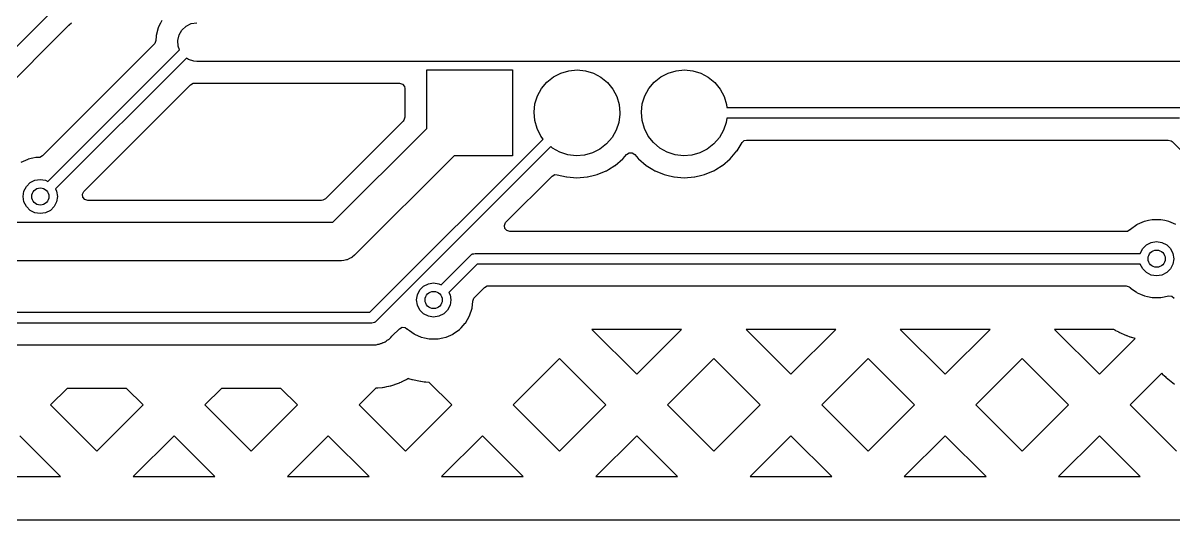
# Model space of a CAD drawing. Extents: x 124.5 to 210, y -114.5 to -26.5.
# Drawn here: x 146.6 to 173.4, y -114.49 to -102.91 of the extents above; entities that cross this region are included whole.
import ezdxf

# ---------------------------------------------------------------- set-up
doc = ezdxf.new("R2010")
doc.units = 0
doc.layers.add('BLACK', color=7, linetype='CONTINUOUS')

msp = doc.modelspace()

# ---------------------------------------------------------------- linework, layer by layer
at = {"layer": 'BLACK', "linetype": 'CONTINUOUS'}
for p, q in [((147.318, -102.588), (145.45, -104.456)), ((147.673, -102.952), (147.729, -102.9)), ((149.798, -102.911), (149.747, -103.014)), ((149.83, -102.845), (149.798, -102.911)), ((150.397, -102.978), (150.518, -102.92)), ((150.518, -102.92), (150.65, -102.9)), ((145.995, -104.63), (147.667, -102.959)), ((147.667, -102.959), (147.669, -102.956)), ((147.669, -102.956), (147.673, -102.952)), ((149.7, -103.196), (149.698, -103.203)), ((149.698, -103.203), (149.698, -103.209)), ((149.745, -103.02), (149.7, -103.196)), ((149.7, -103.196), (149.7, -103.196)), ((149.747, -103.014), (149.745, -103.02)), ((149.745, -103.02), (149.745, -103.02)), ((150.201, -103.315), (150.232, -103.184)), ((150.232, -103.184), (150.299, -103.069)), ((150.299, -103.069), (150.397, -102.978)), ((149.655, -103.399), (147.049, -106.005)), ((149.668, -103.383), (149.655, -103.399)), ((149.692, -103.316), (149.668, -103.383)), ((149.698, -103.209), (149.692, -103.316)), ((150.211, -103.448), (150.201, -103.315)), ((150.243, -103.531), (150.211, -103.448)), ((147.177, -106.597), (150.243, -103.531)), ((150.405, -103.722), (147.353, -106.773)), ((150.452, -103.754), (150.405, -103.722)), ((150.58, -103.794), (150.452, -103.754)), ((150.65, -103.8), (150.58, -103.794)), ((195.563, -103.8), (150.65, -103.8)), ((156, -105.364), (156, -104)), ((156, -104), (158, -104)), ((158, -104), (158, -106)), ((159.313, -104.018), (159.507, -104)), ((159.507, -104), (159.701, -104.02)), ((161.813, -104.018), (162.007, -104)), ((162.007, -104), (162.201, -104.02)), ((158.8, -104.286), (158.952, -104.163)), ((158.952, -104.163), (159.125, -104.073)), ((159.125, -104.073), (159.313, -104.018)), ((159.701, -104.02), (159.888, -104.078)), ((159.888, -104.078), (160.059, -104.171)), ((160.059, -104.171), (160.21, -104.295)), ((161.3, -104.286), (161.452, -104.163)), ((161.452, -104.163), (161.625, -104.073)), ((161.625, -104.073), (161.813, -104.018)), ((162.201, -104.02), (162.388, -104.078)), ((162.388, -104.078), (162.559, -104.171)), ((162.559, -104.171), (162.71, -104.295)), ((148.019, -106.826), (150.501, -104.345)), ((150.501, -104.345), (150.563, -104.311)), ((150.563, -104.311), (150.59, -104.308)), ((150.59, -104.308), (155.365, -104.308)), ((155.365, -104.308), (155.434, -104.329)), ((155.434, -104.329), (155.48, -104.382)), ((155.48, -104.382), (155.492, -104.434)), ((155.492, -104.434), (155.492, -105.101)), ((158.581, -104.606), (158.675, -104.435)), ((158.675, -104.435), (158.8, -104.286)), ((160.21, -104.295), (160.333, -104.447)), ((160.333, -104.447), (160.425, -104.619)), ((161.081, -104.606), (161.175, -104.435)), ((161.175, -104.435), (161.3, -104.286)), ((162.71, -104.295), (162.833, -104.447)), ((162.833, -104.447), (162.925, -104.619)), ((158.5, -104.986), (158.522, -104.792)), ((158.522, -104.792), (158.581, -104.606)), ((160.425, -104.619), (160.481, -104.806)), ((160.481, -104.806), (160.5, -105)), ((161, -104.986), (161.022, -104.792)), ((161.022, -104.792), (161.081, -104.606)), ((162.925, -104.619), (162.981, -104.806)), ((162.981, -104.806), (162.988, -104.875)), ((158.516, -105.181), (158.5, -104.986)), ((160.5, -105.028), (160.475, -105.222)), ((160.5, -105), (160.5, -105.028)), ((161.016, -105.181), (161, -104.986)), ((162.988, -104.875), (173.586, -104.875)), ((155.455, -105.19), (153.64, -107.005)), ((155.471, -105.169), (155.455, -105.19)), ((155.492, -105.101), (155.471, -105.169)), ((158.57, -105.368), (158.516, -105.181)), ((160.475, -105.222), (160.414, -105.407)), ((161.07, -105.368), (161.016, -105.181)), ((162.975, -105.222), (162.914, -105.407)), ((162.987, -105.125), (162.975, -105.222)), ((173.534, -105.125), (162.987, -105.125)), ((153.814, -107.55), (156, -105.364)), ((154.673, -109.65), (158.713, -105.61)), ((158.659, -105.542), (158.57, -105.368)), ((158.713, -105.61), (158.659, -105.542)), ((160.317, -105.576), (160.19, -105.724)), ((160.414, -105.407), (160.317, -105.576)), ((161.159, -105.542), (161.07, -105.368)), ((161.281, -105.695), (161.159, -105.542)), ((162.817, -105.576), (162.69, -105.724)), ((162.914, -105.407), (162.817, -105.576)), ((158.889, -105.787), (154.813, -109.863)), ((158.929, -105.821), (158.889, -105.787)), ((159.1, -105.916), (158.929, -105.821)), ((160.036, -105.844), (159.862, -105.932)), ((160.19, -105.724), (160.036, -105.844)), ((161.429, -105.821), (161.281, -105.695)), ((161.6, -105.916), (161.429, -105.821)), ((162.536, -105.844), (162.362, -105.932)), ((162.69, -105.724), (162.536, -105.844)), ((163.224, -105.889), (163.227, -105.885)), ((163.227, -105.885), (163.344, -105.694)), ((163.227, -105.885), (163.227, -105.885)), ((163.344, -105.694), (163.397, -105.646)), ((163.397, -105.646), (163.452, -105.633)), ((163.452, -105.633), (173.271, -105.633)), ((173.271, -105.633), (173.34, -105.654)), ((173.34, -105.654), (173.361, -105.67)), ((173.361, -105.67), (175.223, -107.532)), ((146.712, -106.084), (146.549, -106.156)), ((146.718, -106.081), (146.712, -106.084)), ((146.712, -106.084), (146.712, -106.084)), ((146.828, -106.058), (146.718, -106.081)), ((146.898, -106.043), (146.828, -106.058)), ((146.905, -106.042), (146.898, -106.043)), ((146.898, -106.043), (146.898, -106.043)), ((146.96, -106.042), (146.905, -106.042)), ((146.987, -106.039), (146.96, -106.042)), ((147.049, -106.005), (146.987, -106.039)), ((156.636, -106), (154.318, -108.318)), ((158, -106), (156.636, -106)), ((159.285, -105.977), (159.1, -105.916)), ((159.479, -106), (159.285, -105.977)), ((159.674, -105.985), (159.479, -106)), ((159.862, -105.932), (159.674, -105.985)), ((160.389, -106.224), (160.57, -106.07)), ((160.57, -106.07), (160.573, -106.066)), ((160.573, -106.066), (160.654, -105.971)), ((160.573, -106.066), (160.573, -106.066)), ((160.654, -105.971), (160.714, -105.933)), ((160.714, -105.933), (160.785, -105.932)), ((160.785, -105.932), (160.846, -105.971)), ((160.846, -105.971), (160.927, -106.066)), ((160.927, -106.066), (160.927, -106.066)), ((160.927, -106.066), (160.93, -106.07)), ((160.93, -106.07), (161.111, -106.224)), ((161.785, -105.977), (161.6, -105.916)), ((161.979, -106), (161.785, -105.977)), ((162.174, -105.985), (161.979, -106)), ((162.362, -105.932), (162.174, -105.985)), ((162.889, -106.224), (163.07, -106.07)), ((163.07, -106.07), (163.224, -105.889)), ((159.972, -106.437), (160.182, -106.35)), ((160.182, -106.35), (160.187, -106.348)), ((160.182, -106.35), (160.182, -106.35)), ((160.187, -106.348), (160.231, -106.321)), ((160.231, -106.321), (160.385, -106.227)), ((160.385, -106.227), (160.389, -106.224)), ((160.385, -106.227), (160.385, -106.227)), ((161.111, -106.224), (161.115, -106.227)), ((161.115, -106.227), (161.115, -106.227)), ((161.115, -106.227), (161.269, -106.321)), ((161.269, -106.321), (161.313, -106.348)), ((161.313, -106.348), (161.318, -106.35)), ((161.318, -106.35), (161.318, -106.35)), ((161.318, -106.35), (161.528, -106.437)), ((162.472, -106.437), (162.682, -106.35)), ((162.682, -106.35), (162.687, -106.348)), ((162.682, -106.35), (162.682, -106.35)), ((162.687, -106.348), (162.731, -106.321)), ((162.731, -106.321), (162.885, -106.227)), ((162.885, -106.227), (162.889, -106.224)), ((162.885, -106.227), (162.885, -106.227)), ((146.676, -106.715), (146.765, -106.626)), ((146.765, -106.626), (146.876, -106.57)), ((146.876, -106.57), (147, -106.55)), ((147, -106.55), (147.124, -106.57)), ((147.124, -106.57), (147.177, -106.597)), ((157.844, -107.551), (158.922, -106.474)), ((158.922, -106.474), (158.984, -106.44)), ((158.984, -106.44), (159.04, -106.441)), ((159.04, -106.441), (159.258, -106.493)), ((159.258, -106.493), (159.258, -106.493)), ((159.258, -106.493), (159.263, -106.495)), ((159.263, -106.495), (159.5, -106.513)), ((159.5, -106.513), (159.737, -106.495)), ((159.737, -106.495), (159.742, -106.493)), ((159.742, -106.493), (159.908, -106.453)), ((159.742, -106.493), (159.742, -106.493)), ((159.908, -106.453), (159.968, -106.439)), ((159.968, -106.439), (159.972, -106.437)), ((161.528, -106.437), (161.532, -106.439)), ((161.532, -106.439), (161.592, -106.453)), ((161.592, -106.453), (161.758, -106.493)), ((161.758, -106.493), (161.758, -106.493)), ((161.758, -106.493), (161.763, -106.495)), ((161.763, -106.495), (162, -106.513)), ((162, -106.513), (162.237, -106.495)), ((162.237, -106.495), (162.242, -106.493)), ((162.242, -106.493), (162.408, -106.453)), ((162.242, -106.493), (162.242, -106.493)), ((162.408, -106.453), (162.468, -106.439)), ((162.468, -106.439), (162.472, -106.437)), ((146.6, -106.95), (146.62, -106.826)), ((146.62, -107.074), (146.6, -106.95)), ((146.62, -106.826), (146.676, -106.715)), ((147.353, -106.773), (147.38, -106.826)), ((147.38, -106.826), (147.4, -106.95)), ((147.4, -106.95), (147.38, -107.074)), ((147.984, -106.898), (148.013, -106.833)), ((147.994, -106.968), (147.984, -106.898)), ((148.013, -106.833), (148.019, -106.826)), ((146.676, -107.185), (146.62, -107.074)), ((146.765, -107.274), (146.676, -107.185)), ((147.324, -107.185), (147.235, -107.274)), ((147.38, -107.074), (147.324, -107.185)), ((148.04, -107.021), (147.994, -106.968)), ((148.109, -107.042), (148.04, -107.021)), ((153.551, -107.042), (148.109, -107.042)), ((153.578, -107.039), (153.551, -107.042)), ((153.64, -107.005), (153.578, -107.039)), ((146.876, -107.33), (146.765, -107.274)), ((147, -107.35), (146.876, -107.33)), ((147.124, -107.33), (147, -107.35)), ((147.235, -107.274), (147.124, -107.33)), ((172.898, -107.493), (172.811, -107.511)), ((172.905, -107.492), (172.898, -107.493)), ((172.898, -107.493), (172.898, -107.493)), ((173.095, -107.492), (172.905, -107.492)), ((173.102, -107.493), (173.095, -107.492)), ((173.189, -107.511), (173.102, -107.493)), ((173.102, -107.493), (173.102, -107.493)), ((136.556, -107.55), (153.814, -107.55)), ((157.809, -107.623), (157.838, -107.558)), ((157.819, -107.693), (157.809, -107.623)), ((157.865, -107.746), (157.819, -107.693)), ((157.838, -107.558), (157.844, -107.551)), ((157.934, -107.766), (157.865, -107.746)), ((172.325, -107.762), (172.292, -107.766)), ((172.378, -107.729), (172.325, -107.762)), ((172.379, -107.73), (172.378, -107.729)), ((172.384, -107.726), (172.379, -107.73)), ((172.389, -107.721), (172.384, -107.726)), ((172.543, -107.609), (172.389, -107.721)), ((172.549, -107.606), (172.543, -107.609)), ((172.712, -107.534), (172.549, -107.606)), ((172.549, -107.606), (172.549, -107.606)), ((172.718, -107.531), (172.712, -107.534)), ((172.712, -107.534), (172.712, -107.534)), ((172.811, -107.511), (172.718, -107.531)), ((173.282, -107.531), (173.189, -107.511)), ((173.288, -107.534), (173.282, -107.531)), ((173.451, -107.606), (173.288, -107.534)), ((173.288, -107.534), (173.288, -107.534)), ((172.292, -107.766), (157.934, -107.766)), ((172.765, -108.076), (172.876, -108.02)), ((172.876, -108.02), (173, -108)), ((173, -108), (173.124, -108.02)), ((173.124, -108.02), (173.235, -108.076)), ((157.036, -108.312), (157.054, -108.298)), ((157.054, -108.298), (157.057, -108.295)), ((157.057, -108.295), (157.06, -108.294)), ((157.06, -108.294), (157.065, -108.29)), ((157.065, -108.29), (157.095, -108.284)), ((157.095, -108.284), (157.125, -108.275)), ((157.125, -108.275), (172.62, -108.275)), ((172.62, -108.275), (172.676, -108.165)), ((172.676, -108.165), (172.765, -108.076)), ((173.235, -108.076), (173.324, -108.165)), ((173.324, -108.165), (173.38, -108.276)), ((173.38, -108.276), (173.4, -108.4)), ((154, -108.45), (136.37, -108.45)), ((154.007, -108.449), (154, -108.45)), ((154.014, -108.45), (154.007, -108.449)), ((154.073, -108.439), (154.014, -108.45)), ((154.132, -108.43), (154.073, -108.439)), ((154.139, -108.427), (154.132, -108.43)), ((154.146, -108.426), (154.139, -108.427)), ((154.199, -108.398), (154.146, -108.426)), ((154.253, -108.372), (154.199, -108.398)), ((154.258, -108.367), (154.253, -108.372)), ((154.265, -108.364), (154.258, -108.367)), ((154.318, -108.318), (154.265, -108.364)), ((156.339, -109.009), (157.036, -108.312)), ((157.176, -108.525), (156.516, -109.186)), ((172.62, -108.525), (157.176, -108.525)), ((172.676, -108.635), (172.62, -108.525)), ((173.38, -108.524), (173.324, -108.635)), ((173.4, -108.4), (173.38, -108.524)), ((172.765, -108.724), (172.676, -108.635)), ((172.876, -108.78), (172.765, -108.724)), ((173, -108.8), (172.876, -108.78)), ((173.124, -108.78), (173, -108.8)), ((173.235, -108.724), (173.124, -108.78)), ((173.324, -108.635), (173.235, -108.724)), ((155.839, -109.127), (155.927, -109.039)), ((155.927, -109.039), (156.039, -108.982)), ((156.039, -108.982), (156.162, -108.962)), ((156.162, -108.962), (156.286, -108.982)), ((156.286, -108.982), (156.339, -109.009)), ((157.109, -109.311), (157.35, -109.07)), ((157.35, -109.07), (157.412, -109.036)), ((157.412, -109.036), (157.439, -109.033)), ((157.439, -109.033), (172.292, -109.033)), ((172.292, -109.033), (172.36, -109.054)), ((172.36, -109.054), (172.379, -109.07)), ((172.379, -109.07), (172.379, -109.07)), ((172.379, -109.07), (172.384, -109.074)), ((172.384, -109.074), (172.389, -109.079)), ((172.389, -109.079), (172.394, -109.083)), ((172.394, -109.083), (172.521, -109.175)), ((155.762, -109.362), (155.782, -109.239)), ((155.782, -109.486), (155.762, -109.362)), ((155.782, -109.239), (155.839, -109.127)), ((156.516, -109.186), (156.543, -109.239)), ((156.543, -109.239), (156.562, -109.362)), ((156.562, -109.362), (156.543, -109.486)), ((157.073, -109.387), (157.1, -109.321)), ((157.1, -109.321), (157.109, -109.311)), ((172.521, -109.175), (172.543, -109.191)), ((172.543, -109.191), (172.549, -109.194)), ((172.549, -109.194), (172.549, -109.194)), ((172.549, -109.194), (172.622, -109.226)), ((172.622, -109.226), (172.718, -109.269)), ((172.718, -109.269), (172.787, -109.284)), ((172.787, -109.284), (172.898, -109.307)), ((172.898, -109.307), (172.898, -109.307)), ((172.898, -109.307), (172.905, -109.308)), ((172.905, -109.308), (173.095, -109.308)), ((173.095, -109.308), (173.102, -109.307)), ((173.102, -109.307), (173.281, -109.269)), ((173.102, -109.307), (173.102, -109.307)), ((173.281, -109.269), (173.352, -109.274)), ((173.352, -109.274), (173.409, -109.317)), ((155.839, -109.597), (155.782, -109.486)), ((155.927, -109.686), (155.839, -109.597)), ((156.486, -109.597), (156.397, -109.686)), ((156.543, -109.486), (156.486, -109.597)), ((156.997, -109.734), (157.056, -109.552)), ((157.056, -109.552), (157.073, -109.387)), ((154.725, -109.9), (130.99, -109.9)), ((131.042, -109.65), (154.673, -109.65)), ((154.755, -109.891), (154.725, -109.9)), ((154.785, -109.885), (154.755, -109.891)), ((154.79, -109.881), (154.785, -109.885)), ((154.793, -109.88), (154.79, -109.881)), ((154.796, -109.877), (154.793, -109.88)), ((154.813, -109.863), (154.796, -109.877)), ((156.039, -109.743), (155.927, -109.686)), ((156.162, -109.762), (156.039, -109.743)), ((156.286, -109.743), (156.162, -109.762)), ((156.397, -109.686), (156.286, -109.743)), ((156.799, -110.013), (156.897, -109.904)), ((156.897, -109.904), (156.901, -109.899)), ((156.897, -109.904), (156.897, -109.904)), ((156.901, -109.899), (156.997, -109.734)), ((155.198, -110.198), (155.364, -110.032)), ((155.364, -110.032), (155.426, -109.998)), ((155.426, -109.998), (155.497, -110.003)), ((155.497, -110.003), (155.541, -110.033)), ((155.541, -110.033), (155.542, -110.032)), ((155.542, -110.032), (155.547, -110.036)), ((155.547, -110.036), (155.551, -110.041)), ((155.551, -110.041), (155.556, -110.045)), ((155.556, -110.045), (155.556, -110.045)), ((155.556, -110.045), (155.598, -110.075)), ((155.598, -110.075), (155.706, -110.153)), ((155.706, -110.153), (155.712, -110.156)), ((155.712, -110.156), (155.712, -110.156)), ((155.712, -110.156), (155.869, -110.226)), ((156.455, -110.226), (156.613, -110.156)), ((156.613, -110.156), (156.619, -110.153)), ((156.613, -110.156), (156.613, -110.156)), ((156.619, -110.153), (156.765, -110.047)), ((156.765, -110.047), (156.774, -110.041)), ((156.774, -110.041), (156.799, -110.013)), ((161.936, -110.047), (159.846, -110.047)), ((159.846, -110.047), (160.891, -111.092)), ((160.891, -111.092), (161.936, -110.047)), ((165.528, -110.047), (163.438, -110.047)), ((163.438, -110.047), (164.483, -111.092)), ((164.483, -111.092), (165.528, -110.047)), ((169.12, -110.047), (167.031, -110.047)), ((167.031, -110.047), (168.075, -111.092)), ((168.075, -111.092), (169.12, -110.047)), ((172.002, -110.047), (170.623, -110.047)), ((170.623, -110.047), (171.667, -111.092)), ((172.02, -110.059), (172.002, -110.047)), ((172.025, -110.062), (172.02, -110.059)), ((172.048, -110.075), (172.025, -110.062)), ((172.054, -110.078), (172.048, -110.075)), ((172.125, -110.115), (172.054, -110.078)), ((172.131, -110.117), (172.125, -110.115)), ((172.305, -110.195), (172.131, -110.117)), ((143.547, -110.409), (154.646, -110.409)), ((154.646, -110.409), (154.657, -110.409)), ((154.657, -110.409), (154.665, -110.411)), ((154.665, -110.411), (154.673, -110.41)), ((154.673, -110.41), (154.733, -110.409)), ((154.673, -110.41), (154.673, -110.41)), ((154.733, -110.409), (154.737, -110.409)), ((154.737, -110.409), (154.765, -110.409)), ((154.765, -110.409), (154.769, -110.408)), ((154.769, -110.408), (154.781, -110.407)), ((154.769, -110.408), (154.769, -110.408)), ((154.781, -110.407), (154.813, -110.406)), ((154.813, -110.406), (154.817, -110.406)), ((154.817, -110.406), (154.825, -110.406)), ((154.825, -110.406), (154.844, -110.4)), ((154.844, -110.4), (154.864, -110.396)), ((154.864, -110.396), (154.876, -110.394)), ((154.876, -110.394), (154.884, -110.393)), ((154.876, -110.394), (154.876, -110.394)), ((154.884, -110.393), (154.891, -110.391)), ((154.891, -110.391), (154.925, -110.377)), ((154.891, -110.391), (154.891, -110.391)), ((154.925, -110.377), (154.936, -110.373)), ((154.936, -110.373), (154.971, -110.363)), ((154.971, -110.363), (154.979, -110.361)), ((154.971, -110.363), (154.971, -110.363)), ((154.979, -110.361), (154.985, -110.357)), ((154.985, -110.357), (154.996, -110.351)), ((154.985, -110.357), (154.985, -110.357)), ((154.996, -110.351), (155.014, -110.342)), ((155.014, -110.342), (155.033, -110.335)), ((155.033, -110.335), (155.053, -110.32)), ((155.053, -110.32), (155.068, -110.309)), ((155.068, -110.309), (155.078, -110.302)), ((155.078, -110.302), (155.11, -110.284)), ((155.11, -110.284), (155.116, -110.28)), ((155.11, -110.284), (155.11, -110.284)), ((155.116, -110.28), (155.131, -110.265)), ((155.131, -110.265), (155.146, -110.252)), ((155.146, -110.252), (155.147, -110.251)), ((155.147, -110.251), (155.162, -110.24)), ((155.162, -110.24), (155.19, -110.206)), ((155.19, -110.206), (155.198, -110.198)), ((155.869, -110.226), (155.88, -110.231)), ((155.88, -110.231), (155.946, -110.245)), ((155.946, -110.245), (156.06, -110.269)), ((156.06, -110.269), (156.06, -110.269)), ((156.06, -110.269), (156.067, -110.271)), ((156.067, -110.271), (156.258, -110.271)), ((156.258, -110.271), (156.264, -110.269)), ((156.264, -110.269), (156.379, -110.245)), ((156.264, -110.269), (156.264, -110.269)), ((156.379, -110.245), (156.445, -110.231)), ((156.445, -110.231), (156.455, -110.226)), ((171.667, -111.092), (172.5, -110.259)), ((172.311, -110.198), (172.305, -110.195)), ((172.386, -110.226), (172.311, -110.198)), ((172.392, -110.228), (172.386, -110.226)), ((172.417, -110.237), (172.392, -110.228)), ((172.423, -110.238), (172.417, -110.237)), ((172.5, -110.259), (172.423, -110.238)), ((159.095, -110.73), (158.016, -111.809)), ((160.174, -111.809), (159.095, -110.73)), ((162.687, -110.73), (161.608, -111.809)), ((163.766, -111.809), (162.687, -110.73)), ((166.279, -110.73), (165.2, -111.809)), ((167.358, -111.809), (166.279, -110.73)), ((169.871, -110.73), (168.792, -111.809)), ((170.95, -111.809), (169.871, -110.73)), ((155.5, -111.233), (155.451, -111.257)), ((155.507, -111.23), (155.5, -111.233)), ((155.534, -111.215), (155.507, -111.23)), ((155.541, -111.211), (155.534, -111.215)), ((155.566, -111.195), (155.541, -111.211)), ((155.579, -111.199), (155.566, -111.195)), ((155.586, -111.201), (155.579, -111.199)), ((155.663, -111.221), (155.586, -111.201)), ((155.669, -111.223), (155.663, -111.221)), ((155.856, -111.263), (155.669, -111.223)), ((173.121, -111.072), (172.384, -111.809)), ((173.157, -111.112), (173.121, -111.072)), ((173.161, -111.115), (173.157, -111.112)), ((173.175, -111.129), (173.161, -111.115)), ((173.178, -111.133), (173.175, -111.129)), ((173.222, -111.173), (173.178, -111.133)), ((173.226, -111.176), (173.222, -111.173)), ((173.413, -111.336), (173.226, -111.176)), ((147.626, -111.423), (147.24, -111.809)), ((149.011, -111.423), (147.626, -111.423)), ((149.398, -111.809), (149.011, -111.423)), ((151.218, -111.423), (150.832, -111.809)), ((152.603, -111.423), (151.218, -111.423)), ((152.99, -111.809), (152.603, -111.423)), ((154.812, -111.421), (154.424, -111.809)), ((154.817, -111.421), (154.812, -111.421)), ((154.821, -111.421), (154.817, -111.421)), ((154.835, -111.42), (154.821, -111.421)), ((154.857, -111.419), (154.835, -111.42)), ((154.865, -111.419), (154.857, -111.419)), ((154.96, -111.41), (154.865, -111.419)), ((154.968, -111.409), (154.96, -111.41)), ((154.999, -111.404), (154.968, -111.409)), ((155.007, -111.402), (154.999, -111.404)), ((155.06, -111.39), (155.007, -111.402)), ((155.113, -111.38), (155.06, -111.39)), ((155.12, -111.379), (155.113, -111.38)), ((155.151, -111.371), (155.12, -111.379)), ((155.159, -111.369), (155.151, -111.371)), ((155.25, -111.339), (155.159, -111.369)), ((155.257, -111.336), (155.25, -111.339)), ((155.259, -111.335), (155.257, -111.336)), ((155.261, -111.335), (155.259, -111.335)), ((155.269, -111.332), (155.261, -111.335)), ((155.359, -111.3), (155.269, -111.332)), ((155.366, -111.297), (155.359, -111.3)), ((155.395, -111.284), (155.366, -111.297)), ((155.403, -111.281), (155.395, -111.284)), ((155.451, -111.257), (155.403, -111.281)), ((155.862, -111.264), (155.856, -111.263)), ((155.941, -111.276), (155.862, -111.264)), ((155.948, -111.277), (155.941, -111.276)), ((155.974, -111.28), (155.948, -111.277)), ((155.981, -111.28), (155.974, -111.28)), ((156.057, -111.284), (155.981, -111.28)), ((156.582, -111.809), (156.057, -111.284)), ((147.24, -111.809), (148.319, -112.888)), ((148.319, -112.888), (149.398, -111.809)), ((150.832, -111.809), (151.911, -112.888)), ((151.911, -112.888), (152.99, -111.809)), ((154.424, -111.809), (155.503, -112.888)), ((155.503, -112.888), (156.582, -111.809)), ((158.016, -111.809), (159.095, -112.888)), ((159.095, -112.888), (160.174, -111.809)), ((161.608, -111.809), (162.687, -112.888)), ((162.687, -112.888), (163.766, -111.809)), ((165.2, -111.809), (166.279, -112.888)), ((166.279, -112.888), (167.358, -111.809)), ((168.792, -111.809), (169.871, -112.888)), ((169.871, -112.888), (170.95, -111.809)), ((172.384, -111.809), (173.463, -112.888)), ((147.474, -113.477), (146.523, -112.526)), ((150.115, -112.526), (149.163, -113.477)), ((151.066, -113.477), (150.115, -112.526)), ((153.707, -112.526), (152.755, -113.477)), ((154.658, -113.477), (153.707, -112.526)), ((157.299, -112.526), (156.348, -113.477)), ((158.25, -113.477), (157.299, -112.526)), ((160.891, -112.526), (159.94, -113.477)), ((161.842, -113.477), (160.891, -112.526)), ((164.483, -112.526), (163.532, -113.477)), ((165.434, -113.477), (164.483, -112.526)), ((168.075, -112.526), (167.124, -113.477)), ((169.027, -113.477), (168.075, -112.526)), ((171.667, -112.526), (170.716, -113.477)), ((172.619, -113.477), (171.667, -112.526)), ((145.571, -113.477), (147.474, -113.477)), ((149.163, -113.477), (151.066, -113.477)), ((152.755, -113.477), (154.658, -113.477)), ((156.348, -113.477), (158.25, -113.477)), ((159.94, -113.477), (161.842, -113.477)), ((163.532, -113.477), (165.434, -113.477)), ((167.124, -113.477), (169.027, -113.477)), ((170.716, -113.477), (172.619, -113.477)), ((206.435, -114.491), (128.065, -114.491))]:
    msp.add_line(p, q, dxfattribs=at)
at = {"layer": 'BLACK'}
for centre in [(147, -106.95), (173, -108.4), (156.162, -109.362)]:
    msp.add_circle(centre, 0.2, dxfattribs=at)

doc.saveas('drawing.dxf')
